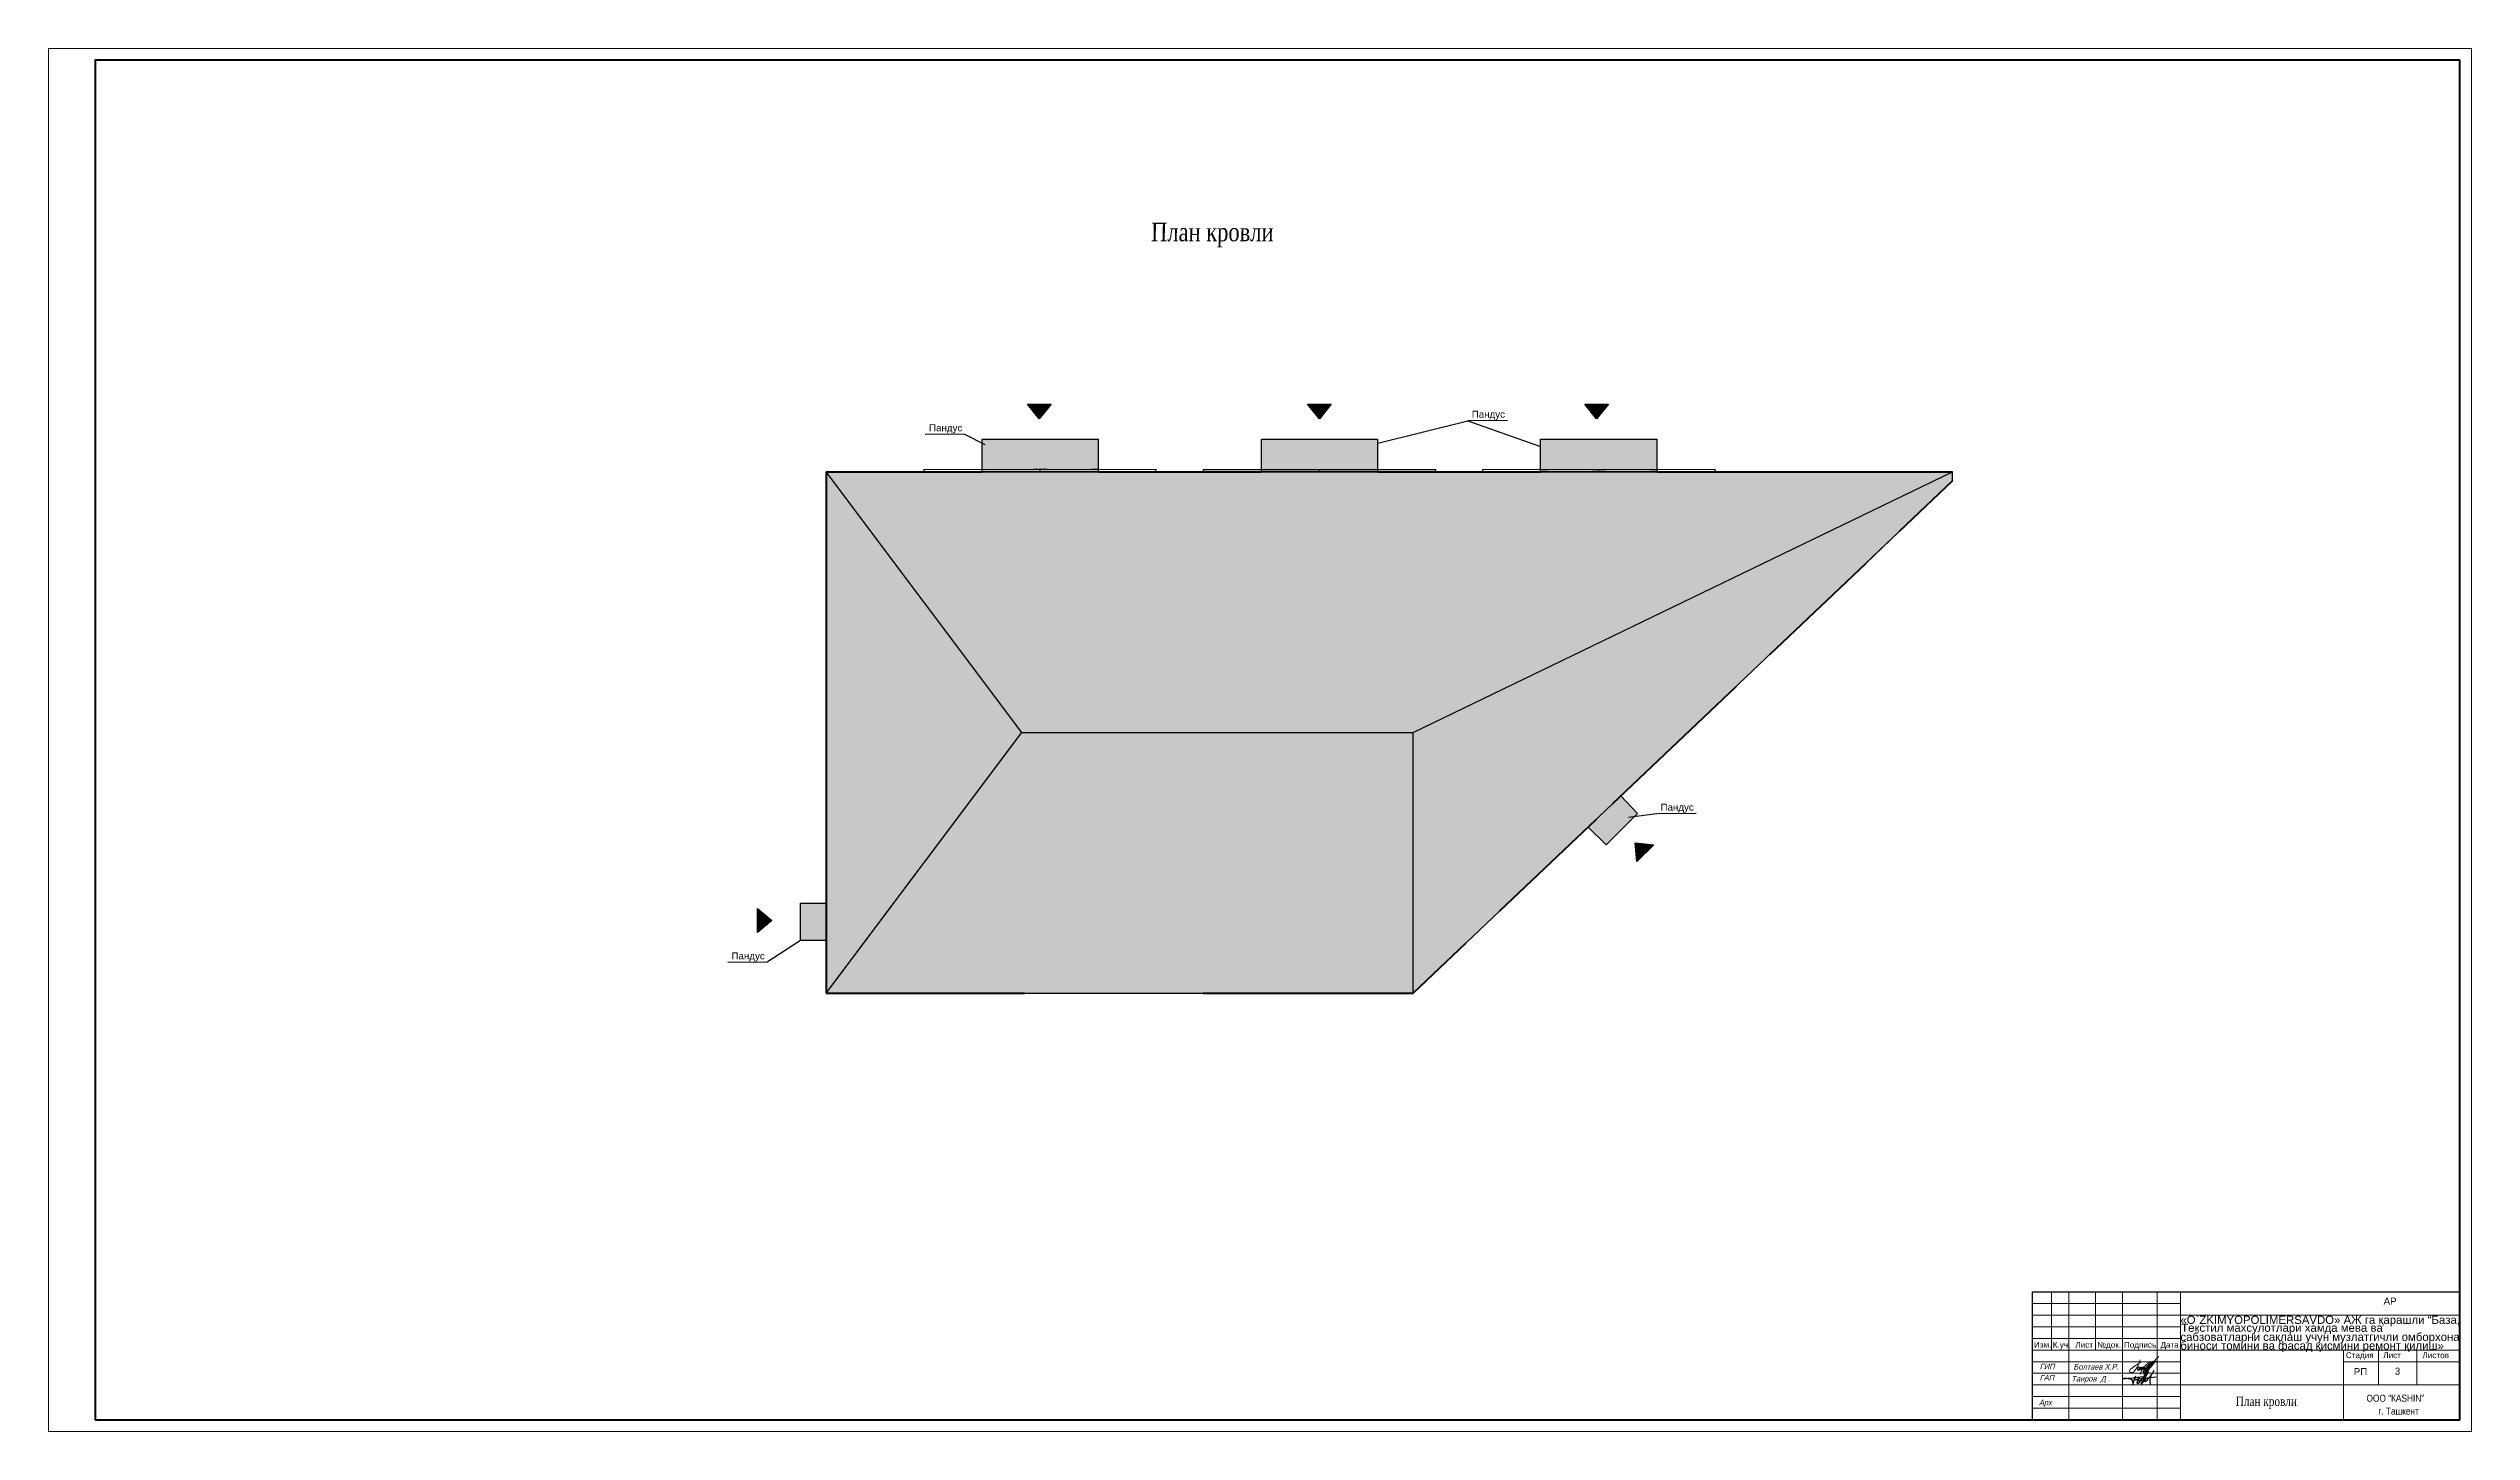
# Model space of a CAD drawing. Header units: millimetres. Extents: x 72928 to 1386960, y 320086 to 445536.
# Drawn here: x 969611 to 1073711, y 367986 to 427386 of the extents above; entities that cross this region are included whole.
import ezdxf

# ---------------------------------------------------------------- set-up
doc = ezdxf.new("R2010")
doc.units = ezdxf.units.MM
doc.layers.add('ђЂЊЉЂ', color=7, linetype='Continuous')
doc.styles.add('Fayz', font='times.ttf', dxfattribs={"width": 0.8, "oblique": 1})
doc.styles.add('ira', font='arial.ttf', dxfattribs={"height": 3})

# ---------------------------------------------------------------- blocks, each defined once
blk = doc.blocks.new('fghgkil')
h = blk.add_hatch(color=1)
h.dxf.hatch_style = 1
h.paths.add_polyline_path([(59552, -164734), (60572, -164734), (60062, -165354)])
h = blk.add_hatch(color=1)
h.dxf.hatch_style = 1
h.paths.add_polyline_path([(71587, -164734), (72607, -164734), (72097, -165354)])
h = blk.add_hatch(color=1)
h.dxf.hatch_style = 1
h.paths.add_polyline_path([(83496, -164734), (84516, -164734), (84006, -165354)])
h = blk.add_hatch(color=254)
h.dxf.hatch_style = 1
h.paths.add_polyline_path([(57600, -167628), (57600, -166228), (62601, -166228), (62601, -167628)])
h = blk.add_hatch(color=254)
h.dxf.hatch_style = 1
h.paths.add_polyline_path([(69601, -167626), (69601, -166227), (74601, -166227), (74601, -167626)])
h = blk.add_hatch(color=254)
h.dxf.hatch_style = 1
h.paths.add_polyline_path([(81600, -167625), (81600, -166225), (86601, -166225), (86601, -167625)])
h = blk.add_hatch(color=24)
h.dxf.hatch_style = 1
h.paths.add_polyline_path([(99299, -168028), (99299, -167628), (50919, -167628), (50899, -190028), (76119, -190028)])
h = blk.add_hatch(color=254)
h.dxf.hatch_style = 1
h.paths.add_polyline_path([(83639, -182891), (85046, -181555), (85756, -182303), (84420, -183660)])
h = blk.add_hatch(color=1)
h.dxf.hatch_style = 1
h.paths.add_polyline_path([(86457, -183661), (85727, -184374), (85659, -183574)])
h = blk.add_hatch(color=254)
h.dxf.hatch_style = 1
h.paths.add_polyline_path([(49799, -187766), (49799, -186166), (50899, -186166), (50899, -187766)])
h = blk.add_hatch(color=1)
h.dxf.hatch_style = 1
h.paths.add_polyline_path([(47954, -187413), (47953, -186393), (48573, -186903)])
for p, q in [((74601, -166407), (78478, -165446)), ((80169, -165431), (78478, -165446)), ((78478, -165446), (81600, -166547)), ((56854, -166013), (55163, -166028)), ((56854, -166013), (57716, -166465)), ((57600, -167628), (57600, -166228)), ((57600, -166228), (62601, -166228)), ((62601, -167628), (62601, -166228)), ((69601, -167626), (69601, -166226)), ((69601, -166227), (74601, -166227)), ((74601, -167627), (74601, -166227)), ((81600, -167628), (81600, -166228)), ((81600, -166229), (86601, -166229)), ((86601, -167628), (86601, -166228)), ((55100, -167528), (65101, -167527)), ((55100, -167528), (55100, -167628)), ((65068, -167644), (65068, -167543)), ((67101, -167534), (77101, -167532)), ((67101, -167534), (67101, -167633)), ((77101, -167633), (77101, -167532)), ((79100, -167528), (89101, -167527)), ((79100, -167528), (79100, -167628)), ((89101, -167628), (89101, -167527)), ((59309, -178828), (50899, -167628)), ((99299, -167628), (50899, -167628)), ((57600, -167628), (62601, -167628)), ((69601, -167633), (74601, -167633)), ((76119, -178828), (99299, -167628)), ((81600, -167628), (86601, -167628)), ((84691, -181892), (99299, -168028)), ((99299, -168028), (99299, -167628)), ((95554, -171582), (97008, -170202)), ((50899, -190028), (59309, -178828)), ((59309, -178828), (76119, -178828)), ((76119, -190028), (76119, -178828)), ((76119, -190028), (84691, -181892)), ((85756, -182303), (85046, -181555)), ((83639, -182891), (84420, -183660)), ((84420, -183660), (85756, -182303)), ((86589, -182321), (85377, -182475)), ((88280, -182306), (86589, -182321)), ((49799, -187766), (49799, -186166)), ((49799, -186166), (50899, -186166)), ((49799, -187766), (48367, -188693)), ((50899, -187766), (49799, -187766)), ((48367, -188693), (46676, -188708)), ((50899, -190028), (76119, -190028))]:
    blk.add_line(p, q)
at = {"lineweight": 30}
for p, q in [((57600, -167527), (57900, -167528)), ((59801, -167527), (60401, -167527)), ((60101, -167628), (60101, -167527)), ((62301, -167527), (62601, -167527)), ((69601, -167533), (69901, -167533)), ((71801, -167533), (72401, -167533)), ((72101, -167633), (72101, -167533)), ((74301, -167533), (74601, -167533)), ((81600, -167528), (81900, -167528)), ((83801, -167528), (84401, -167528)), ((84101, -167628), (84101, -167528)), ((86301, -167528), (86601, -167528)), ((57600, -167628), (57900, -167628)), ((59801, -167628), (60401, -167628)), ((62301, -167628), (62601, -167628)), ((69601, -167633), (69901, -167633)), ((71801, -167633), (72401, -167633)), ((74301, -167633), (74601, -167633)), ((81600, -167628), (81900, -167628)), ((83801, -167628), (84401, -167628)), ((86301, -167628), (86601, -167628))]:
    blk.add_line(p, q, dxfattribs=at)
at = {"lineweight": 40}
for p, q in [((50899, -167628), (50899, -175078)), ((99299, -168028), (97008, -170202)), ((95554, -171582), (91437, -175489)), ((50899, -175078), (50899, -190028)), ((89984, -176869), (84691, -181892)), ((83965, -182582), (79828, -186508)), ((78375, -187888), (76119, -190028)), ((50899, -190028), (59419, -190028)), ((67099, -190028), (76119, -190028))]:
    blk.add_line(p, q, dxfattribs=at)
for points in [[(59552, -164734), (60572, -164734), (60062, -165354), (60062, -165354)], [(71587, -164734), (72607, -164734), (72097, -165354), (72097, -165354)], [(83496, -164734), (84516, -164734), (84006, -165354), (84006, -165354)], [(86457, -183661), (85727, -184374), (85659, -183574), (85659, -183574)], [(47954, -187413), (47953, -186393), (48573, -186903), (48573, -186903)]]:
    blk.add_lwpolyline(points, close=True)
for points in [[(50919, -167628), (57600, -167628)], [(62603, -167628), (69600, -167628)], [(74601, -167628), (81600, -167628)], [(86601, -167628), (99299, -167628)]]:
    blk.add_lwpolyline(points, dxfattribs=at)
at = {"lineweight": 20, "style": 'ira'}
for p in [(78639, -165313), (55324, -165895), (86750, -182188), (46837, -188575)]:
    blk.add_text('Пандус', height=300, dxfattribs=at).set_placement(p)
blk = doc.blocks.new('fhdfghf')
at = {"color": 5, "lineweight": 20}
blk.add_line((664280, -199007, -14), (664210, -199108, -14), dxfattribs=at)
for centre, radius, start, end in [((663150, -198412, -14), 1223, 319.465, 345.13222), ((667650, -201327, -14), 3722, 132.67819, 148.13498), ((666784, -200665, -14), 2676, 135.4958, 147.17844), ((665234, -199150, -14), 419, 117.72591, 141.49444), ((663973, -199211, -14), 102, 115.60321, 197.52976), ((663964, -199145, -14), 131, 228.12548, 331.88384), ((665360, -200861, -14), 2253, 116.52499, 129.39953), ((664258, -199149, -14), 63.1, 140.30017, 221.08227), ((664303, -199184, -14), 47.6, 124.86592, 181.7353), ((664387, -199157, -14), 112, 104.09821, 173.48119), ((664061, -198796, -14), 409, 301.62839, 317.30708), ((664304, -199134, -14), 30.6, 199.47047, 297.42016), ((664222, -198955, -14), 228, 294.9657, 331.78019), ((665091, -199543, -14), 789, 115.62125, 166.41289), ((664386, -199103, -14), 47.3, 230.28369, 302.13672), ((664347, -199062, -14), 18.5, 323.16135, 47.56506), ((664453, -199112, -14), 18.7, 151.33638, 325.71884), ((664538, -199262, -14), 86.9, 159.66949, 162.70652), ((665482, -199822, -14), 1184, 126.22001, 150.11417), ((665071, -199693, -14), 830, 130.33093, 136.57434), ((664516, -199105, -14), 24, 157.93366, 322.14584), ((664556, -199250, -14), 37.2, 153.64696, 295.56335), ((664604, -199274, -14), 91.5, 139.06414, 153.56741), ((664456, -199098, -14), 219, 302.00002, 323.63443), ((664699, -199257, -14), 71.4, 150.63485, 202.47397), ((660730, -195797, -14), 5196, 318.6511, 323.48771)]:
    blk.add_arc(centre, radius, start, end, dxfattribs=at)
at = {"color": 5}
for centre, radius, start, end in [((664605, -199261, -14), 277, 133.44316, 153.71279), ((664418, -199065, -14), 5.37, 20.55043, 127.12834), ((664493, -199251, -14), 41.1, 159.02865, 264.31921), ((664469, -199173, -14), 121, 279.65503, 322.38926), ((664817, -198912, -14), 57, 48.03481, 133.19568), ((664817, -198912, -14), 57, 321.80716, 323.5871)]:
    blk.add_arc(centre, radius, start, end, dxfattribs=at)
blk = doc.blocks.new('hfgjfj')
at = {"color": 5}
for p, q in [((665018, -199469, -14), (664098, -199571, -14)), ((664098, -199571, -14), (664547, -199648, -14)), ((664168, -199728, -14), (664208, -199682, -14)), ((664330, -199647, -14), (664274, -199719, -14)), ((664518, -199405, -14), (664330, -199647, -14)), ((664375, -199772, -14), (664698, -199224, -14)), ((664698, -199224, -14), (664518, -199405, -14)), ((664573, -199518, -14), (664523, -199598, -14))]:
    blk.add_line(p, q, dxfattribs=at)
for centre, radius, start, end in [((663681, -200296, -14), 765, 80.74917, 98.77163), ((663589, -199533, -14), 25.4, 195.37878, 273.8454), ((683781, -375645, -14), 177240, 96.26802, 96.54112), ((663775, -199926, -14), 386, 57.49465, 85.66489), ((663922, -199679, -14), 98.8, 346.77694, 52.84546), ((665794, -200195, -14), 1832, 155.33856, 167.762), ((664239, -199701, -14), 39.4, 127.56812, 331.95321), ((663049, -199001, -14), 1345, 329.55013, 338.11727), ((664465, -199629, -14), 235, 143.93274, 183.58341), ((664284, -199499, -14), 13, 347.87873, 134.53888), ((667480, -201984, -14), 3812, 139.68572, 144.53185), ((664577, -199631, -14), 63.2, 148.96163, 194.99001), ((664537, -199599, -14), 53.2, 246.62258, 307.87123), ((663824, -198697, -14), 1203, 308.33184, 335.92367), ((665310, -199648, -14), 570, 155.28531, 192.31287)]:
    blk.add_arc(centre, radius, start, end, dxfattribs=at)

msp = doc.modelspace()

# ---------------------------------------------------------------- linework, layer by layer
at = {"lineweight": 20}
for p, q in [((1055668.3, 373986.1), (1055668.3, 371486.1)), ((1057561.2, 373986.1), (1057561.2, 371486.1))]:
    msp.add_line(p, q, dxfattribs=at)
msp.add_lwpolyline([(969611.2, 367986.1), (1073711.2, 367986.1), (1073711.2, 427386.1), (969611.2, 427386.1)], close=True, dxfattribs=at)
at = {"lineweight": 40}
msp.add_lwpolyline([(971611.2, 368486.1), (1073211.2, 368486.1), (1073211.2, 426886.1), (971611.2, 426886.1)], close=True, dxfattribs=at)
at = {"lineweight": 30}
msp.add_lwpolyline([(1054844.7, 368486.1), (1054844.7, 373986.1), (1073211.2, 373986.1)], dxfattribs=at)
at = {"layer": 'ђЂЊЉЂ', "color": 7, "linetype": 'Continuous', "lineweight": 20}
for p, q in [((1054844.7, 373986.1), (1073211.2, 373986.1)), ((1054844.7, 368486.1), (1054844.7, 373986.1)), ((1058711.2, 373986.1), (1058711.2, 371986.1)), ((1060211.2, 373986.1), (1060211.2, 368486.1)), ((1061211.2, 373986.1), (1061211.2, 368486.1)), ((1061211.2, 373486.1), (1054844.7, 373486.1)), ((1061211.2, 372986.1), (1054844.7, 372986.1)), ((1073211.2, 372986.1), (1061211.2, 372986.1)), ((1061211.2, 372486.1), (1054844.7, 372486.1)), ((1061211.2, 371986.1), (1054844.7, 371986.1)), ((1058711.2, 372486.1), (1058711.2, 368486.1)), ((1061211.2, 371486.1), (1054844.7, 371486.1)), ((1061211.2, 370986.1), (1054844.7, 370986.1)), ((1073211.2, 371486.1), (1061211.2, 371486.1)), ((1068211.2, 368486.1), (1068211.2, 371486.1)), ((1073211.2, 370986.1), (1068211.2, 370986.1)), ((1069711.2, 371486.1), (1069711.2, 369986.1)), ((1071366.6, 371486.1), (1071366.6, 369986.1)), ((1071366.6, 371486.1), (1071366.6, 369986.1)), ((1061211.2, 370486.1), (1054844.7, 370486.1)), ((1061211.2, 369986.1), (1054844.7, 369986.1)), ((1073211.2, 369986.1), (1061211.2, 369986.1)), ((1061211.2, 369486.1), (1054844.7, 369486.1)), ((1061211.2, 368986.1), (1054844.7, 368986.1))]:
    msp.add_line(p, q, dxfattribs=at)
at = {"layer": 'ђЂЊЉЂ', "linetype": 'Continuous', "lineweight": 20}
msp.add_line((1056411.2, 373986.1), (1056411.2, 368486.1), dxfattribs=at)

# ---------------------------------------------------------------- block references
msp.add_blockref('fghgkil', (952118.2, 576838.1))
at = {"lineweight": 30}
for name in ['hfgjfj', 'fhdfghf']:
    msp.add_blockref(name, (395146.9, 569792.8, 14.3), dxfattribs=at)

# ---------------------------------------------------------------- texts
at = {"style": 'ira'}
for s, p in [('«O`ZKIMYOPOLIMERSAVDO» АЖ га қарашли “База,', (1061203.4, 372608.5)), ('сабзоватларни сақлаш учун музлатгичли омборхона', (1061203.4, 371874.2)), ('биноси томини ва фасад қисмини ремонт қилиш»', (1061203.4, 371502.1)), ('Текстил махсулотлари хамда мева ва ', (1061237.8, 372268.9))]:
    msp.add_text(s, height=350, dxfattribs=at).set_placement(p)
at = {"style": 'ira', "width": 0.85}
for s, p in [('OOO "КАSHIN"', (1069198.8, 369266.8)), ('г. Ташкент', (1069704.1, 368711.9))]:
    msp.add_text(s, height=300, dxfattribs=at).set_placement(p)
at = {"lineweight": 20, "attachment_point": 1, "style": 'Fayz'}
for insert, char_height in [((1016977.9, 419906.6), 800), ((1063578, 369484.8), 400)]:
    msp.add_mtext('План кровли', dxfattribs=dict(at, insert=insert, char_height=char_height))
at = {"layer": 'ђЂЊЉЂ', "color": 7, "linetype": 'Continuous', "lineweight": 20, "style": 'ira'}
for s, height, p in [('АР', 300, (1069933.8, 373436)), ('Изм.', 250, (1054912.2, 371585.9)), ('К.уч.', 250, (1055722, 371585.9)), ('Лист', 250, (1056691.3, 371585.9)), ('№док.', 250, (1057633.6, 371585.9)), ('Подпись', 250, (1058775.6, 371585.9)), ('Дата', 250, (1060348.7, 371585.9)), ('Стадия', 250, (1068313.4, 371138.4)), ('РП', 300, (1068649.7, 370408.7)), ('РП', 300, (1068649.7, 370408.7)), ('Лист', 250, (1069916.5, 371138.4)), ('Лист', 250, (1069916.5, 371138.4)), ('3', 300, (1070413.3, 370428.2)), ('Листов', 250, (1071602.6, 371138.4)), ('Листов', 250, (1071602.6, 371138.4))]:
    msp.add_text(s, height=height, dxfattribs=at).set_placement(p)
at = {"layer": 'ђЂЊЉЂ', "color": 7, "linetype": 'Continuous', "lineweight": 20, "style": 'ira', "oblique": 15, "width": 0.8}
for s, p in [('ГИП', (1055159.8, 370657.9)), ('Болтаев Х.Р.', (1056603.7, 370646.8)), ('ГАП', (1055157.2, 370177.7)), ('Таиров  Д .', (1056518.1, 370135.3)), ('Арх', (1055123.2, 369108.5))]:
    msp.add_text(s, height=240, dxfattribs=at).set_placement(p)

doc.saveas('drawing.dxf')
